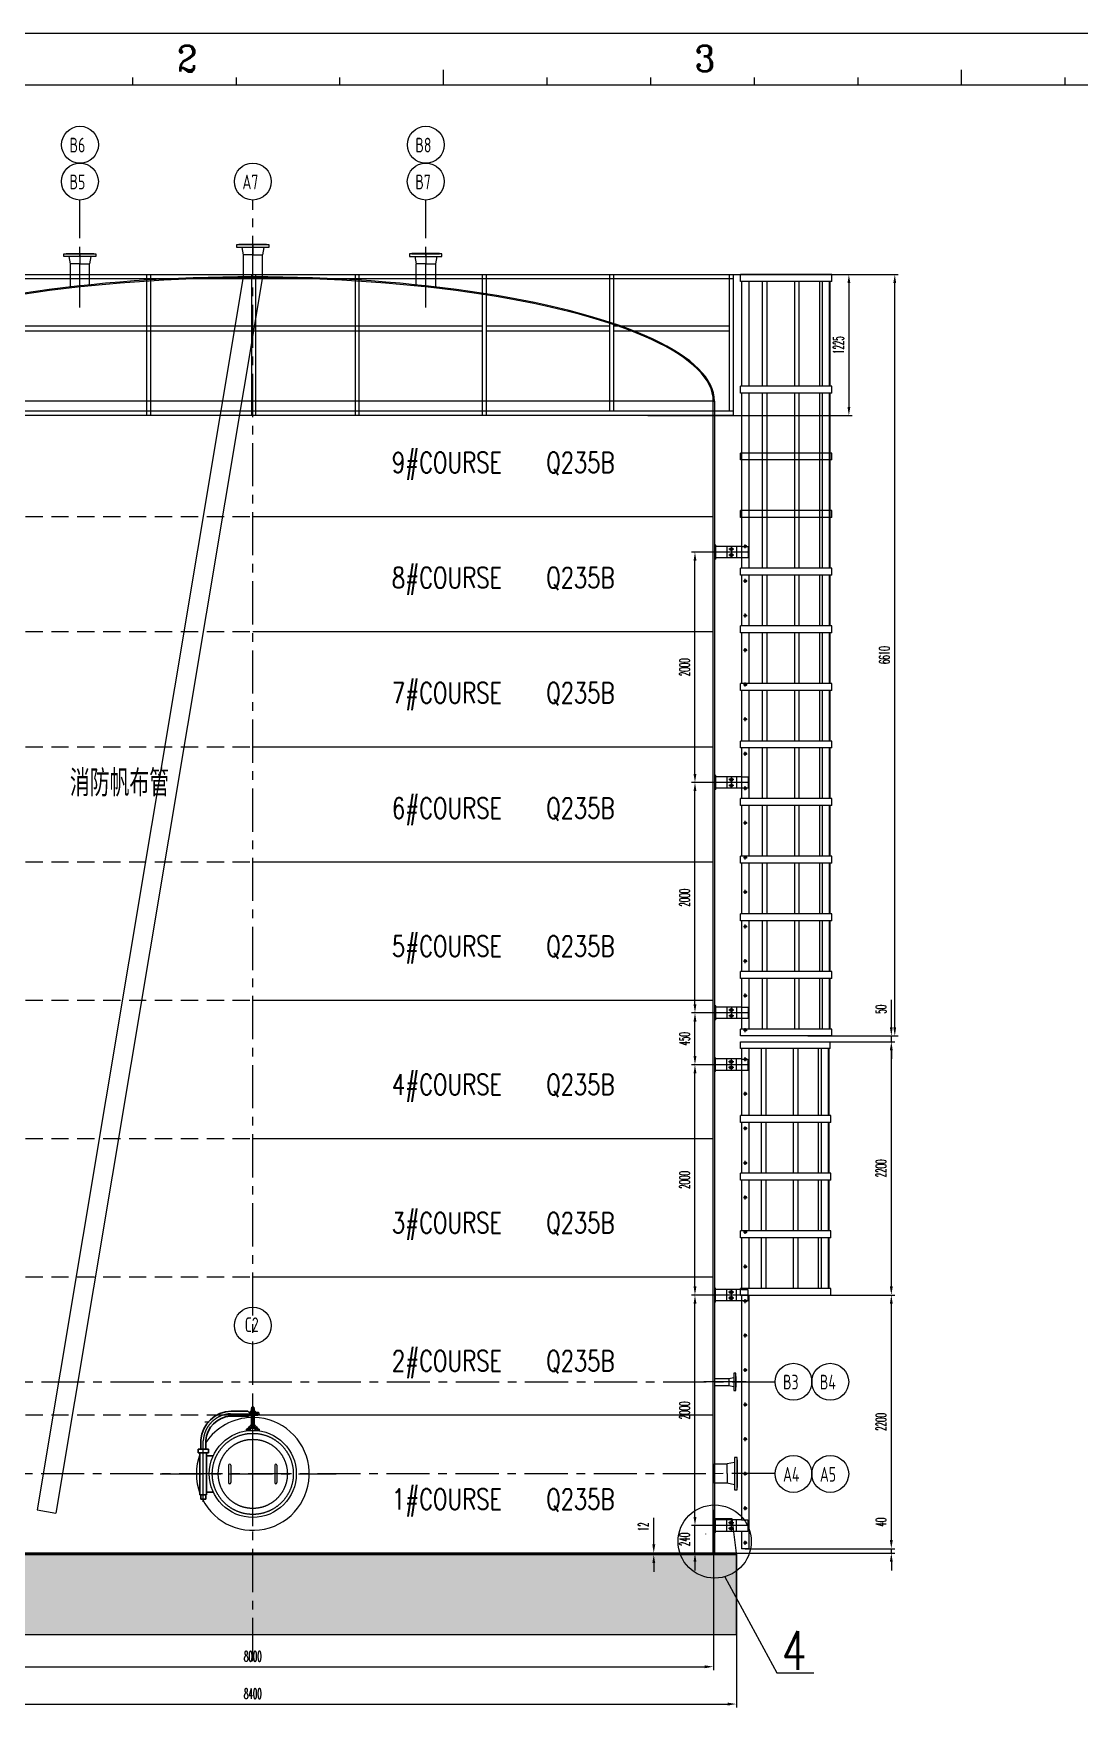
# Model space of a CAD drawing. Header units: inches. Extents: x 8294 to 169867, y -71555 to 12235.
# Drawn here: x 138584 to 147671, y -59357 to -44825 of the extents above; entities that cross this region are included whole.
import ezdxf
from ezdxf.enums import TextEntityAlignment as Align

# ---------------------------------------------------------------- set-up
doc = ezdxf.new("R2010")
doc.units = ezdxf.units.IN
doc.header["$LTSCALE"] = 300
for name, pattern in [('ACAD_ISO03W100', [30, 12, -18]), ('CENTER', [2, 1.25, -0.25, 0.25, -0.25]), ('CENTER2', [1.125, 0.75, -0.125, 0.125, -0.125]), ('DASHED', [0.75, 0.5, -0.25])]:
    doc.linetypes.add(name, pattern=pattern)
for name, color, linetype in [('2细线层', 4, 'Continuous'), ('3中心线层', 1, 'CENTER'), ('4虚线层', 6, 'DASHED'), ('6文字层', 3, 'Continuous'), ('7标注层', 4, 'Continuous'), ('CENTER', 1, 'CENTER'), ('图框层', 7, 'Continuous')]:
    doc.layers.add(name, color=color, linetype=linetype)
for name, color, linetype, lineweight in [('DRAWING', 7, 'Continuous', 30), ('ST_GL_CENTERLINE', 1, 'CENTER2', 0), ('ST_MA_EQUI', 7, 'Continuous', 15), ('ST_ST_BRACKET_VISIBLE', 4, 'Continuous', 20)]:
    doc.layers.add(name, color=color, linetype=linetype, lineweight=lineweight)
doc.styles.add('cooec', font='romans.shx', dxfattribs={"width": 0.5, "bigfont": 'hztxt.shx'})
doc.styles.add('PC_TEXTSTYLE', font='isocp.shx', dxfattribs={"width": 0.8, "bigfont": 'hzfs.shx'})
doc.styles.add('ROMANC', font='romanc.shx', dxfattribs={"width": 0.75})
doc.dimstyles.new('副本 JEREH-双', dxfattribs={"dimscale": 30, "dimtxt": 3, "dimasz": 2.5, "dimexe": 1, "dimexo": 0, "dimgap": 1.5, "dimtad": 1, "dimdec": 0, "dimzin": 0, "dimdsep": 46, "dimtxsty": 'cooec', "dimcen": 2.5, "dimclrd": 130, "dimclre": 130, "dimclrt": 3, "dimadec": 0, "dimazin": 0, "dimtfac": 0.714286, "dimtdec": 0, "dimtmove": 0, "dimatfit": 3, "dimfxl": 1, "dimtzin": 0, "dimlwd": -1, "dimlwe": -1, "dimarcsym": 0})

# ---------------------------------------------------------------- blocks, each defined once
blk = doc.blocks.new('PC_PAPER_BLOCK')
at = {"layer": '2细线层'}
for p, q in [((816, 584), (-25, 584)), ((140, 574), (140, 575.5)), ((160, 574), (160, 575.5)), ((180, 574), (180, 575.5)), ((200, 574), (200, 577)), ((220, 574), (220, 575.5)), ((240, 574), (240, 575.5)), ((260, 574), (260, 575.5)), ((280, 574), (280, 575.5)), ((300, 574), (300, 577)), ((320, 574), (320, 575.5))]:
    blk.add_line(p, q, dxfattribs=at)
at = {"layer": '图框层'}
blk.add_line((806, 574), (0, 574), dxfattribs=at)
at = {"layer": '2细线层', "style": 'ROMANC', "width": 0.9}
for s, p in [('2', (148.59, 576.67)), ('3', (248.5, 576.67))]:
    blk.add_text(s, height=5, dxfattribs=at).set_placement(p)
blk = doc.blocks.new('A$C30690ABC')
for p, q in [((65, 4452), (-10, 4452)), ((-10, 4402), (770, 4402)), ((-309, 128), (-309, 129)), ((65, 0), (0, 0))]:
    blk.add_line(p, q)
at = {"layer": 'ST_GL_CENTERLINE', "color": 1, "ltscale": 100}
for p, q in [((62, 8652), (-233, 8652)), ((62, 6652), (-233, 6652)), ((62, 4652), (-233, 4652)), ((60, 4202), (-235, 4202)), ((60, 2201), (-235, 2201)), ((60, 201), (-235, 201))]:
    blk.add_line(p, q, dxfattribs=at)
at = {"layer": 'ST_GL_CENTERLINE', "color": 1, "linetype": 'CENTER'}
for p, q in [((-66, 8677), (-110, 8677)), ((-66, 8627), (-110, 8627)), ((-88, 8702), (-88, 8602)), ((-88, 6702), (-88, 6602)), ((-66, 6677), (-110, 6677)), ((-66, 6627), (-110, 6627)), ((-66, 4677), (-110, 4677)), ((-88, 4702), (-88, 4602)), ((-66, 4627), (-110, 4627)), ((-68, 4227), (-112, 4227)), ((-90, 4252), (-90, 4152)), ((-68, 4177), (-112, 4177)), ((-68, 2227), (-112, 2227)), ((-90, 2252), (-90, 2152)), ((-68, 2177), (-112, 2177)), ((-68, 226), (-112, 226)), ((-68, 176), (-112, 176)), ((-90, 251), (-90, 151))]:
    blk.add_line(p, q, dxfattribs=at)
at = {"layer": 'ST_GL_CENTERLINE', "color": 1}
for p, q in [((33, 8685), (33, 8719)), ((17, 8402), (48, 8402)), ((33, 8385), (33, 8419)), ((17, 8102), (48, 8102)), ((33, 8085), (33, 8119)), ((17, 7802), (48, 7802)), ((33, 7784), (33, 7819)), ((17, 7502), (48, 7502)), ((33, 7485), (33, 7519)), ((17, 7202), (48, 7202)), ((33, 7185), (33, 7219)), ((17, 6902), (48, 6902)), ((33, 6885), (33, 6919)), ((33, 6585), (33, 6619)), ((17, 6302), (48, 6302)), ((33, 6285), (33, 6319)), ((17, 6002), (48, 6002)), ((33, 5985), (33, 6019)), ((17, 5702), (48, 5702)), ((33, 5685), (33, 5719)), ((17, 5402), (48, 5402)), ((33, 5385), (33, 5419)), ((17, 5102), (48, 5102)), ((33, 5085), (33, 5119)), ((17, 4802), (48, 4802)), ((33, 4785), (33, 4819)), ((33, 4485), (33, 4519)), ((17, 4502), (48, 4502)), ((17, 4250), (48, 4250)), ((33, 4233), (33, 4267)), ((17, 3950), (48, 3950)), ((33, 3933), (33, 3967)), ((17, 3650), (48, 3650)), ((33, 3633), (33, 3667)), ((17, 3350), (48, 3350)), ((33, 3332), (33, 3367)), ((33, 3033), (33, 3067)), ((17, 3050), (48, 3050)), ((33, 2733), (33, 2767)), ((17, 2750), (48, 2750)), ((17, 2450), (48, 2450)), ((33, 2433), (33, 2467)), ((17, 2150), (48, 2150)), ((33, 2133), (33, 2167)), ((17, 1852), (48, 1852)), ((33, 1835), (33, 1869)), ((17, 1552), (48, 1552)), ((33, 1535), (33, 1569)), ((17, 1252), (48, 1252)), ((33, 1235), (33, 1269)), ((17, 952), (48, 952)), ((33, 935), (33, 969)), ((17, 652), (48, 652)), ((33, 635), (33, 669)), ((17, 352), (48, 352)), ((33, 335), (33, 369)), ((17, 52), (48, 52)), ((33, 35), (33, 69))]:
    blk.add_line(p, q, dxfattribs=at)
at = {"layer": 'ST_MA_EQUI'}
for p, q in [((785, 11062), (-10, 11062)), ((785, 11062), (-10, 11062)), ((785, 11062), (-10, 11062)), ((-10, 11002), (-10, 11062)), ((785, 11002), (785, 11062)), ((785, 11002), (785, 11062)), ((785, 11002), (785, 11062)), ((785, 11002), (-10, 11002)), ((785, 11002), (-10, 11002)), ((785, 11002), (-10, 11002)), ((0, 11002), (0, 10092)), ((65, 11002), (65, 10092)), ((180, 11002), (180, 10092)), ((220, 11002), (220, 10092)), ((462, 10092), (462, 11002)), ((501, 10092), (501, 11002)), ((679, 10092), (679, 11002)), ((704, 10092), (704, 11002)), ((765, 10092), (765, 11002)), ((770, 10092), (770, 11002)), ((785, 10092), (-10, 10092)), ((785, 10092), (-10, 10092)), ((785, 10092), (-10, 10092)), ((-10, 10032), (-10, 10092)), ((785, 10032), (-10, 10032)), ((785, 10032), (-10, 10032)), ((785, 10032), (-10, 10032)), ((0, 10032), (0, 8512)), ((65, 10032), (65, 8512)), ((180, 10032), (180, 8512)), ((220, 10032), (220, 8512)), ((462, 8512), (462, 10032)), ((501, 8512), (501, 10032)), ((679, 8512), (679, 10032)), ((704, 8512), (704, 10032)), ((765, 8512), (765, 10032)), ((770, 8512), (770, 10032)), ((785, 10032), (785, 10092)), ((785, 10032), (785, 10092)), ((785, 10032), (785, 10092)), ((785, 9512), (-10, 9512)), ((785, 9512), (-10, 9512)), ((785, 9512), (-10, 9512)), ((-10, 9452), (-10, 9512)), ((785, 9452), (-10, 9452)), ((785, 9452), (-10, 9452)), ((785, 9452), (-10, 9452)), ((785, 9452), (785, 9512)), ((785, 9452), (785, 9512)), ((785, 9452), (785, 9512)), ((785, 9012), (-10, 9012)), ((785, 9012), (-10, 9012)), ((785, 9012), (-10, 9012)), ((-10, 8952), (-10, 9012)), ((785, 9012), (-10, 9012)), ((785, 9012), (-10, 9012)), ((785, 9012), (-10, 9012)), ((-10, 8952), (-10, 9012)), ((785, 8952), (785, 9012)), ((785, 8952), (785, 9012)), ((785, 8952), (785, 9012)), ((785, 8952), (785, 9012)), ((785, 8952), (785, 9012)), ((785, 8952), (785, 9012)), ((785, 8952), (-10, 8952)), ((785, 8952), (-10, 8952)), ((785, 8952), (-10, 8952)), ((785, 8952), (-10, 8952)), ((785, 8952), (-10, 8952)), ((785, 8952), (-10, 8952)), ((-223, 8712), (-235, 8712)), ((-223, 8712), (-235, 8712)), ((-235, 8712), (-235, 8592)), ((-223, 8592), (-235, 8592)), ((-223, 8592), (-235, 8592)), ((-223, 8592), (-223, 8712)), ((-128, 8702), (-223, 8702)), ((-128, 8602), (-223, 8602)), ((-128, 8702), (-128, 8602)), ((2, 8702), (-128, 8702)), ((57, 8602), (-128, 8602)), ((2, 8702), (57, 8702)), ((57, 8702), (57, 8602)), ((785, 8512), (-10, 8512)), ((785, 8512), (-10, 8512)), ((785, 8512), (-10, 8512)), ((-10, 8452), (-10, 8512)), ((785, 8512), (-10, 8512)), ((785, 8512), (-10, 8512)), ((785, 8512), (-10, 8512)), ((-10, 8452), (-10, 8512)), ((785, 8452), (-10, 8452)), ((785, 8452), (-10, 8452)), ((785, 8452), (-10, 8452)), ((785, 8452), (-10, 8452)), ((785, 8452), (-10, 8452)), ((785, 8452), (-10, 8452)), ((0, 8452), (0, 8012)), ((65, 8452), (65, 8012)), ((180, 8452), (180, 8012)), ((220, 8452), (220, 8012)), ((462, 8012), (462, 8452)), ((501, 8012), (501, 8452)), ((679, 8012), (679, 8452)), ((704, 8012), (704, 8452)), ((765, 8012), (765, 8452)), ((770, 8012), (770, 8452)), ((785, 8452), (785, 8512)), ((785, 8452), (785, 8512)), ((785, 8452), (785, 8512)), ((785, 8452), (785, 8512)), ((785, 8452), (785, 8512)), ((785, 8452), (785, 8512)), ((785, 8012), (-10, 8012)), ((785, 8012), (-10, 8012)), ((785, 8012), (-10, 8012)), ((-10, 7952), (-10, 8012)), ((785, 7952), (785, 8012)), ((785, 7952), (785, 8012)), ((785, 7952), (785, 8012)), ((785, 7952), (-10, 7952)), ((785, 7952), (-10, 7952)), ((785, 7952), (-10, 7952)), ((0, 7952), (0, 7512)), ((65, 7952), (65, 7512)), ((180, 7952), (180, 7512)), ((220, 7952), (220, 7512)), ((462, 7512), (462, 7952)), ((501, 7512), (501, 7952)), ((679, 7512), (679, 7952)), ((704, 7512), (704, 7952)), ((765, 7512), (765, 7952)), ((770, 7512), (770, 7952)), ((785, 7512), (-10, 7512)), ((785, 7512), (-10, 7512)), ((785, 7512), (-10, 7512)), ((-10, 7452), (-10, 7512)), ((785, 7452), (-10, 7452)), ((785, 7452), (-10, 7452)), ((785, 7452), (-10, 7452)), ((0, 7452), (0, 7012)), ((65, 7452), (65, 7012)), ((180, 7452), (180, 7012)), ((220, 7452), (220, 7012)), ((462, 7012), (462, 7452)), ((501, 7012), (501, 7452)), ((679, 7012), (679, 7452)), ((704, 7012), (704, 7452)), ((765, 7012), (765, 7452)), ((770, 7012), (770, 7452)), ((785, 7452), (785, 7512)), ((785, 7452), (785, 7512)), ((785, 7452), (785, 7512)), ((785, 7012), (-10, 7012)), ((785, 7012), (-10, 7012)), ((785, 7012), (-10, 7012)), ((-10, 6952), (-10, 7012)), ((785, 6952), (785, 7012)), ((785, 6952), (785, 7012)), ((785, 6952), (785, 7012)), ((785, 6952), (-10, 6952)), ((785, 6952), (-10, 6952)), ((785, 6952), (-10, 6952)), ((0, 6952), (0, 6512)), ((65, 6952), (65, 6512)), ((180, 6952), (180, 6512)), ((220, 6952), (220, 6512)), ((462, 6512), (462, 6952)), ((501, 6512), (501, 6952)), ((679, 6512), (679, 6952)), ((704, 6512), (704, 6952)), ((765, 6512), (765, 6952)), ((770, 6512), (770, 6952)), ((-223, 6712), (-235, 6712)), ((-223, 6712), (-235, 6712)), ((-235, 6712), (-235, 6592)), ((-223, 6592), (-223, 6712)), ((-128, 6702), (-223, 6702)), ((-128, 6702), (-128, 6602)), ((2, 6702), (-128, 6702)), ((2, 6702), (57, 6702)), ((57, 6702), (57, 6602)), ((-223, 6592), (-235, 6592)), ((-223, 6592), (-235, 6592)), ((-128, 6602), (-223, 6602)), ((57, 6602), (-128, 6602)), ((785, 6512), (-10, 6512)), ((785, 6512), (-10, 6512)), ((785, 6512), (-10, 6512)), ((-10, 6452), (-10, 6512)), ((785, 6452), (-10, 6452)), ((785, 6452), (-10, 6452)), ((785, 6452), (-10, 6452)), ((0, 6452), (0, 6012)), ((65, 6452), (65, 6012)), ((180, 6452), (180, 6012)), ((220, 6452), (220, 6012)), ((462, 6012), (462, 6452)), ((501, 6012), (501, 6452)), ((679, 6012), (679, 6452)), ((704, 6012), (704, 6452)), ((765, 6012), (765, 6452)), ((770, 6012), (770, 6452)), ((785, 6452), (785, 6512)), ((785, 6452), (785, 6512)), ((785, 6452), (785, 6512)), ((785, 6012), (-10, 6012)), ((785, 6012), (-10, 6012)), ((785, 6012), (-10, 6012)), ((-10, 5952), (-10, 6012)), ((785, 5952), (785, 6012)), ((785, 5952), (785, 6012)), ((785, 5952), (785, 6012)), ((785, 5952), (-10, 5952)), ((785, 5952), (-10, 5952)), ((785, 5952), (-10, 5952)), ((0, 5952), (0, 5512)), ((65, 5952), (65, 5512)), ((180, 5952), (180, 5512)), ((220, 5952), (220, 5512)), ((462, 5512), (462, 5952)), ((501, 5512), (501, 5952)), ((679, 5512), (679, 5952)), ((704, 5512), (704, 5952)), ((765, 5512), (765, 5952)), ((770, 5512), (770, 5952)), ((785, 5512), (-10, 5512)), ((785, 5512), (-10, 5512)), ((785, 5512), (-10, 5512)), ((-10, 5452), (-10, 5512)), ((785, 5452), (-10, 5452)), ((785, 5452), (-10, 5452)), ((785, 5452), (-10, 5452)), ((0, 5452), (0, 5012)), ((65, 5452), (65, 5012)), ((180, 5452), (180, 5012)), ((220, 5452), (220, 5012)), ((462, 5012), (462, 5452)), ((501, 5012), (501, 5452)), ((679, 5012), (679, 5452)), ((704, 5012), (704, 5452)), ((765, 5012), (765, 5452)), ((770, 5012), (770, 5452)), ((785, 5452), (785, 5512)), ((785, 5452), (785, 5512)), ((785, 5452), (785, 5512)), ((785, 5012), (-10, 5012)), ((785, 5012), (-10, 5012)), ((785, 5012), (-10, 5012)), ((-10, 4952), (-10, 5012)), ((785, 4952), (-10, 4952)), ((785, 4952), (-10, 4952)), ((785, 4952), (-10, 4952)), ((0, 4952), (0, 4512)), ((65, 4952), (65, 4512)), ((180, 4952), (180, 4512)), ((220, 4952), (220, 4512)), ((462, 4512), (462, 4952)), ((501, 4512), (501, 4952)), ((679, 4512), (679, 4952)), ((704, 4512), (704, 4952)), ((765, 4512), (765, 4952)), ((770, 4512), (770, 4952)), ((785, 4952), (785, 5012)), ((785, 4952), (785, 5012)), ((785, 4952), (785, 5012)), ((-223, 4712), (-235, 4712)), ((-223, 4712), (-235, 4712)), ((-235, 4712), (-235, 4592)), ((-223, 4592), (-223, 4712)), ((-128, 4702), (-223, 4702)), ((-128, 4702), (-128, 4602)), ((2, 4702), (-128, 4702)), ((2, 4702), (57, 4702)), ((57, 4702), (57, 4602)), ((-223, 4592), (-235, 4592)), ((-223, 4592), (-235, 4592)), ((-128, 4602), (-223, 4602)), ((57, 4602), (-128, 4602)), ((785, 4512), (-10, 4512)), ((-10, 4452), (-10, 4512)), ((785, 4452), (785, 4512)), ((785, 4452), (-10, 4452)), ((-10, 4342), (-10, 4402)), ((770, 4342), (770, 4402)), ((-225, 4262), (-235, 4262)), ((-235, 4262), (-235, 4142)), ((-225, 4262), (-235, 4262)), ((-225, 4142), (-225, 4262)), ((-130, 4252), (-225, 4252)), ((-130, 4252), (-130, 4152)), ((0, 4252), (-130, 4252)), ((770, 4342), (-10, 4342)), ((0, 4342), (0, 3760)), ((0, 4250), (55, 4250)), ((55, 4250), (55, 4150)), ((65, 4342), (65, 3760)), ((170, 4342), (170, 3760)), ((210, 4342), (210, 3760)), ((452, 3760), (452, 4342)), ((491, 3760), (491, 4342)), ((669, 3760), (669, 4342)), ((694, 3760), (694, 4342)), ((755, 3760), (755, 4342)), ((760, 3760), (760, 4342)), ((-225, 4142), (-235, 4142)), ((-225, 4142), (-235, 4142)), ((-130, 4152), (-225, 4152)), ((55, 4152), (-130, 4152)), ((775, 3760), (-10, 3760)), ((-10, 3700), (-10, 3760)), ((775, 3700), (-10, 3700)), ((0, 3700), (0, 3260)), ((65, 3700), (65, 3260)), ((170, 3700), (170, 3260)), ((210, 3700), (210, 3260)), ((452, 3260), (452, 3700)), ((491, 3260), (491, 3700)), ((669, 3260), (669, 3700)), ((694, 3260), (694, 3700)), ((755, 3260), (755, 3700)), ((760, 3260), (760, 3700)), ((775, 3700), (775, 3760)), ((-10, 3200), (-10, 3260)), ((775, 3260), (-10, 3260)), ((775, 3200), (-10, 3200)), ((0, 3200), (0, 2760)), ((65, 3200), (65, 2760)), ((170, 3200), (170, 2760)), ((210, 3200), (210, 2760)), ((452, 2760), (452, 3200)), ((491, 2760), (491, 3200)), ((669, 2760), (669, 3200)), ((694, 2760), (694, 3200)), ((755, 2760), (755, 3200)), ((760, 2760), (760, 3200)), ((775, 3200), (775, 3260)), ((775, 2760), (-10, 2760)), ((775, 2760), (-10, 2760)), ((-10, 2700), (-10, 2760)), ((775, 2700), (-10, 2700)), ((775, 2700), (-10, 2700)), ((0, 2700), (0, 2260)), ((0, 2700), (0, 2671)), ((65, 2700), (65, 2260)), ((65, 2700), (65, 2671)), ((170, 2700), (170, 2260)), ((170, 2700), (170, 2671)), ((210, 2700), (210, 2260)), ((210, 2700), (210, 2671)), ((452, 2671), (452, 2700)), ((452, 2260), (452, 2700)), ((491, 2671), (491, 2700)), ((491, 2260), (491, 2700)), ((669, 2671), (669, 2700)), ((669, 2260), (669, 2700)), ((694, 2671), (694, 2700)), ((694, 2260), (694, 2700)), ((755, 2671), (755, 2700)), ((755, 2260), (755, 2700)), ((760, 2671), (760, 2700)), ((760, 2260), (760, 2700)), ((775, 2700), (775, 2760)), ((775, 2700), (775, 2760)), ((-225, 2262), (-235, 2262)), ((-235, 2262), (-235, 2142)), ((-225, 2262), (-235, 2262)), ((-225, 2142), (-225, 2262)), ((-130, 2252), (-225, 2252)), ((-130, 2252), (-130, 2152)), ((0, 2252), (-130, 2252)), ((775, 2260), (-10, 2260)), ((-10, 2200), (-10, 2260)), ((775, 2200), (-10, 2200)), ((0, 2250), (55, 2250)), ((0, 2202), (0, 251)), ((55, 2250), (55, 2150)), ((65, 2202), (65, 0)), ((775, 2200), (775, 2260)), ((-225, 2142), (-235, 2142)), ((-225, 2142), (-235, 2142)), ((-130, 2152), (-225, 2152)), ((55, 2152), (-130, 2152)), ((-225, 261), (-235, 261)), ((-235, 261), (-235, 141)), ((-225, 261), (-235, 261)), ((-225, 141), (-225, 261)), ((-130, 251), (-225, 251)), ((-130, 151), (-225, 151)), ((-130, 251), (-130, 151)), ((0, 251), (-130, 251)), ((55, 151), (-130, 151)), ((0, 251), (55, 251)), ((0, 151), (0, 0)), ((55, 251), (55, 151)), ((-225, 141), (-235, 141)), ((-225, 141), (-235, 141))]:
    blk.add_line(p, q, dxfattribs=at)
for points in [[(-8418, 11062), (-72, 11062)], [(-8418, 11062), (-8418, 9837)], [(-8384, 11062), (-8384, 9875)], [(-7377, 11062), (-7377, 9875)], [(-7343, 11062), (-7343, 9875)], [(-6272, 11062), (-6272, 9837)], [(-6238, 11062), (-6238, 9837)], [(-5167, 11062), (-5167, 9837)], [(-5133, 11062), (-5133, 9837)], [(-4256, 11062), (-4256, 9837)], [(-4223, 11062), (-4223, 9837)], [(-3357, 11062), (-3357, 9837)], [(-3323, 11062), (-3323, 9837)], [(-2252, 11062), (-2252, 9837)], [(-2218, 11062), (-2218, 9837)], [(-1147, 11062), (-1147, 9875)], [(-1113, 11062), (-1113, 9875)], [(-106, 11062), (-106, 9875)], [(-72, 11062), (-72, 9837)], [(-8418, 11028), (-72, 11028)], [(-8418, 10616), (-2252, 10616)], [(-6272, 10616), (-7343, 10616)], [(-2218, 10616), (-1147, 10616)], [(-1113, 10616), (-106, 10616)], [(-8418, 10574), (-2252, 10574)], [(-6272, 10574), (-7343, 10574)], [(-2218, 10574), (-1147, 10574)], [(-1113, 10574), (-106, 10574)], [(-72, 9875), (-8418, 9875)], [(-72, 9837), (-8418, 9837)]]:
    blk.add_lwpolyline(points, dxfattribs=at)
for points in [[(-81, 8689), (-74, 8677), (-81, 8665), (-95, 8665), (-102, 8677), (-95, 8689)], [(-81, 8639), (-74, 8627), (-81, 8615), (-95, 8615), (-102, 8627), (-95, 8639)], [(-81, 6689), (-74, 6677), (-81, 6665), (-95, 6665), (-102, 6677), (-95, 6689)], [(-81, 6639), (-74, 6627), (-81, 6615), (-95, 6615), (-102, 6627), (-95, 6639)], [(-81, 4689), (-74, 4677), (-81, 4665), (-95, 4665), (-102, 4677), (-95, 4689)], [(-81, 4639), (-74, 4627), (-81, 4615), (-95, 4615), (-102, 4627), (-95, 4639)], [(-83, 4239), (-76, 4227), (-83, 4215), (-97, 4215), (-104, 4227), (-97, 4239)], [(-83, 4189), (-76, 4177), (-83, 4165), (-97, 4165), (-104, 4177), (-97, 4189)], [(-83, 2239), (-76, 2227), (-83, 2215), (-97, 2215), (-104, 2227), (-97, 2239)], [(-83, 2189), (-76, 2177), (-83, 2165), (-97, 2165), (-104, 2177), (-97, 2189)], [(-83, 238), (-76, 226), (-83, 214), (-97, 214), (-104, 226), (-97, 238)], [(-83, 188), (-76, 176), (-83, 164), (-97, 164), (-104, 176), (-97, 188)]]:
    blk.add_lwpolyline(points, close=True, dxfattribs=at)
for centre, radius in [((-88, 8677), 9), ((-88, 8627), 9), ((33, 8702), 10), ((33, 8402), 10), ((33, 8102), 10), ((33, 7802), 10), ((33, 7502), 10), ((33, 7202), 10), ((33, 6902), 10), ((-88, 6677), 9), ((-88, 6627), 9), ((33, 6602), 10), ((33, 6302), 10), ((33, 6002), 10), ((33, 5702), 10), ((33, 5402), 10), ((33, 5102), 10), ((33, 4802), 10), ((-88, 4677), 9), ((-88, 4627), 9), ((33, 4502), 10), ((-90, 4227), 9), ((33, 4250), 10), ((-90, 4177), 9), ((33, 3950), 10), ((33, 3650), 10), ((33, 3350), 10), ((33, 3050), 10), ((33, 2750), 10), ((33, 2450), 10), ((-90, 2227), 9), ((-90, 2177), 9), ((33, 2150), 10), ((33, 1852), 10), ((33, 1552), 10), ((33, 1252), 10), ((33, 952), 10), ((33, 652), 10), ((33, 352), 10), ((-90, 226), 9), ((-90, 176), 9), ((33, 52), 10)]:
    blk.add_circle(centre, radius, dxfattribs=at)
for centre in [(-88, 8677), (-88, 8627), (-88, 6677), (-88, 6627), (-88, 4677), (-88, 4627), (-90, 4227), (-90, 4177), (-90, 2227), (-90, 2177), (-90, 226), (-90, 176)]:
    blk.add_arc(centre, 6.86, 180, 90, dxfattribs=at)
at = {"layer": 'ST_ST_BRACKET_VISIBLE', "linetype": 'DASHED', "ltscale": 3}
for p, q in [((-43, 8702), (-43, 8602)), ((-43, 6702), (-43, 6602)), ((-43, 4702), (-43, 4602)), ((-45, 4250), (-45, 4150)), ((-45, 2250), (-45, 2150)), ((-45, 251), (-45, 151))]:
    blk.add_line(p, q, dxfattribs=at)
blk = doc.blocks.new('A$C123205B7')
for p, q in [((-210, 75), (-210, -75)), ((-190, 75), (-190, -75)), ((190, 75), (190, -75)), ((210, 75), (210, -75))]:
    blk.add_line(p, q)
blk.add_circle((0, 0), 378)
for centre, radius, start, end in [((0, 0), 490, 206.546, 88.6991), ((0, 0), 490, 91.3009, 146.3614), ((46, 522), 11, 264.5707, 95.4293), ((0, 0), 490, 159.4304, 200.5696), ((-200, 75), 10, 0, 180), ((200, 75), 10, 0, 180), ((-200, -75), 10, 180, 0), ((200, -75), 10, 180, 0), ((0, 0), 490, 201.9297, 202.753)]:
    blk.add_arc(centre, radius, start, end)
at = {"layer": '3中心线层'}
blk.add_line((-804, 0), (725, 0), dxfattribs=at)
at = {"layer": '4虚线层', "ltscale": 300}
blk.add_circle((0, 0), 300, dxfattribs=at)
at = {"layer": '7标注层', "linetype": 'ACAD_ISO03W100', "ltscale": 0.01}
blk.add_line((-416, 451), (-354, 451), dxfattribs=at)
at = {"layer": 'CENTER', "linetype": 'CENTER2', "ltscale": 100}
for p, q in [((0, -455), (0, 635)), ((-195, 521), (55, 521)), ((-430, -242), (-430, 288))]:
    blk.add_line(p, q, dxfattribs=at)
blk.add_circle((0, 0), 352, dxfattribs=at)
blk.add_arc((-182, 273), 249, 92.9847, 176.6126, dxfattribs=at)
at = {"layer": 'DRAWING', "lineweight": 30, "ltscale": 10}
for p, q in [((-44, 500), (-195, 500)), ((-44, 544), (-187, 544)), ((-44, 544), (-31, 533)), ((45, 533), (-31, 533)), ((45, 511), (-31, 511)), ((-11, 511), (-11, 404)), ((11, 482), (-11, 482)), ((11, 511), (11, 404)), ((-452, 215), (-452, 296)), ((-54, 387), (-54, 374)), ((54, 387), (54, 374)), ((-475, 215), (-385, 215)), ((-475, 183), (-475, 215)), ((-385, 183), (-475, 183)), ((-459, 183), (-459, -183)), ((-408, 215), (-408, 289)), ((-401, 183), (-401, -183)), ((-401, 158), (-343, 158)), ((-385, 215), (-385, 183)), ((-401, -183), (-459, -183)), ((-452, -219), (-452, -183)), ((-452, -219), (-408, -219)), ((-408, -219), (-408, -183)), ((-401, -158), (-343, -158))]:
    blk.add_line(p, q, dxfattribs=at)
at = {"layer": 'DRAWING', "lineweight": 30}
blk.add_line((-44, 500), (-31, 511), dxfattribs=at)
at = {"layer": 'DRAWING', "lineweight": 30, "ltscale": 5}
for p, q in [((-19, 533), (-19, 543)), ((-19, 543), (0, 543)), ((-12, 569), (0, 569)), ((-12, 543), (-12, 569)), ((12, 556), (-12, 556)), ((-8, 543), (-8, 580)), ((12, 569), (0, 569)), ((20, 543), (0, 543)), ((8, 543), (8, 580)), ((12, 543), (12, 569))]:
    blk.add_line(p, q, dxfattribs=at)
at = {"layer": 'DRAWING', "ltscale": 5}
for p, q in [((8, 580), (-8, 580)), ((20, 543), (20, 533))]:
    blk.add_line(p, q, dxfattribs=at)
at = {"layer": 'DRAWING', "lineweight": 30, "ltscale": 10}
for centre, radius, start, end in [((-181, 272), 272, 91.3684, 175.0155), ((-182, 274), 227, 93.2696, 176.2862), ((0, 404), 11.1, 180, 0)]:
    blk.add_arc(centre, radius, start, end, dxfattribs=at)
for points, knots in [([(-54, 387), (-47, 388), (-38, 400), (-27, 415), (-17, 421), (-11, 422)], [0, 0, 0, 0, 21.299691, 38.563944, 55.648982, 55.648982, 55.648982, 55.648982]), ([(-54, 377), (-45, 378), (-33, 387), (-23, 403), (-15, 408), (-11, 409)], [0, 0, 0, 0, 25.417407, 42.68166, 54.290812, 54.290812, 54.290812, 54.290812]), ([(-33, 376), (-31, 377), (-24, 381), (-19, 391), (-12, 397), (-9, 398)], [5.993798, 5.993798, 5.993798, 5.993798, 12.395667, 29.65992, 38.424767, 38.424767, 38.424767, 38.424767]), ([(33, 376), (31, 377), (24, 381), (19, 391), (12, 397), (9, 398)], [5.925966, 5.925966, 5.925966, 5.925966, 12.425043, 29.689297, 38.454144, 38.454144, 38.454144, 38.454144]), ([(54, 387), (47, 388), (38, 400), (27, 415), (17, 421), (11, 422)], [0, 0, 0, 0, 21.299691, 38.563944, 55.648982, 55.648982, 55.648982, 55.648982]), ([(54, 377), (45, 378), (33, 387), (23, 403), (15, 408), (11, 409)], [0, 0, 0, 0, 25.417407, 42.68166, 54.290812, 54.290812, 54.290812, 54.290812])]:
    blk.add_open_spline(points, degree=3, knots=knots, dxfattribs=at)
blk = doc.blocks.new('A$C1A8604A0')
for p, q in [((-174, 96), (-111, 84)), ((-111, 0), (-111, 84)), ((0, 84), (-111, 84)), ((-111, 0), (-111, -84)), ((0, -84), (0, 84)), ((-174, -96), (-111, -84)), ((-111, -84), (0, -84))]:
    blk.add_line(p, q)
for points in [[(-200, -120), (-200, 121), (-198, 121), (-198, -120)], [(-198, -140), (-198, 140), (-174, 140), (-174, -140)]]:
    blk.add_lwpolyline(points, close=True)
blk = doc.blocks.new('A$C32891C44')
for p, q in [((-96, 255), (-84, 192)), ((0, 192), (-84, 192)), ((-84, 192), (-84, 0)), ((0, 281), (0, 192)), ((0, 192), (84, 192)), ((96, 255), (84, 192)), ((84, 0), (84, 192)), ((-84, 0), (84, 0))]:
    blk.add_line(p, q)
for points in [[(-140, 279), (140, 279), (140, 255), (-140, 255)], [(-120, 281), (120, 281), (120, 279), (-120, 279)]]:
    blk.add_lwpolyline(points, close=True)
blk = doc.blocks.new('A$C13652170')
for p, q in [((-96, 63), (-84, 0)), ((0, 0), (-84, 0)), ((-84, 0), (-84, -211)), ((0, 89), (0, 0)), ((0, 0), (84, 0)), ((96, 63), (84, 0)), ((84, -193), (84, 0))]:
    blk.add_line(p, q)
for points in [[(-140, 87), (140, 87), (140, 63), (-140, 63)], [(-120, 89), (120, 89), (120, 87), (-120, 87)]]:
    blk.add_lwpolyline(points, close=True)
blk = doc.blocks.new('A$C6A9E029B')
for p, q in [((-555, -670), (-543, -733)), ((-459, -644), (-459, -733)), ((-363, -670), (-375, -733)), ((-459, -733), (-543, -733)), ((-543, -733), (-543, -944)), ((-459, -733), (-375, -733)), ((-375, -926), (-375, -733))]:
    blk.add_line(p, q)
for points in [[(-599, -646), (-319, -646), (-319, -670), (-599, -670)], [(-579, -644), (-338, -644), (-338, -646), (-579, -646)]]:
    blk.add_lwpolyline(points, close=True)
blk = doc.blocks.new('A$C4E844A2D')
for p, q in [((-124, 30), (-168, 39)), ((-124, 30), (-124, -30)), ((0, 30), (-124, 30)), ((-124, -30), (-168, -39)), ((0, -30), (-124, -30))]:
    blk.add_line(p, q)
for points in [[(-188, 46), (-186, 46), (-186, -46), (-188, -46)], [(-186, -75), (-186, 75), (-168, 75), (-168, -75)]]:
    blk.add_lwpolyline(points, close=True)
at = {"layer": '3中心线层'}
blk.add_line((-274, 0), (92, 0), dxfattribs=at)
at = {"layer": '7标注层'}
blk.add_line((0, 30), (0, -30), dxfattribs=at)
blk = doc.blocks.new('*D29')
at = {"layer": '7标注层', "color": 130, "transparency": 16777216}
for p, q in [((144490, -57641), (144490, -59033)), ((136490, -57801), (136490, -59033)), ((136565, -59003), (144415, -59003))]:
    blk.add_line(p, q, dxfattribs=at)
for points in [[(136565, -58991), (136565, -59016), (136490, -59003)], [(144415, -58991), (144415, -59016), (144490, -59003)]]:
    blk.add_solid(points, dxfattribs=at)
at = {"layer": 'Defpoints', "color": 0, "transparency": 16777216}
for p in [(144490, -57641), (136490, -57801), (144490, -59003)]:
    blk.add_point(p, dxfattribs=at)
at = {"layer": '7标注层', "color": 3, "transparency": 16777216, "insert": (140490, -58913), "char_height": 90, "attachment_point": 5, "style": 'cooec'}
blk.add_mtext('8000', dxfattribs=at)
blk = doc.blocks.new('*D34')
at = {"layer": '7标注层', "color": 130, "transparency": 16777216}
for p, q in [((136290, -58023), (136290, -59357)), ((144690, -58023), (144690, -59357)), ((136365, -59327), (144615, -59327))]:
    blk.add_line(p, q, dxfattribs=at)
for points in [[(136365, -59315), (136365, -59340), (136290, -59327)], [(144615, -59315), (144615, -59340), (144690, -59327)]]:
    blk.add_solid(points, dxfattribs=at)
at = {"layer": 'Defpoints', "color": 0, "transparency": 16777216}
for p in [(136290, -58023), (144690, -58023), (144690, -59327)]:
    blk.add_point(p, dxfattribs=at)
at = {"layer": '7标注层', "color": 3, "transparency": 16777216, "insert": (140490, -59237), "char_height": 90, "attachment_point": 5, "style": 'cooec'}
blk.add_mtext('8400', dxfattribs=at)
blk = doc.blocks.new('*D35')
at = {"layer": '7标注层', "color": 130, "transparency": 16777216}
for p, q in [((144330, -57703), (144330, -57628)), ((144533, -57778), (144300, -57778)), ((144330, -58017), (144330, -57778)), ((144385, -58017), (144300, -58017)), ((144330, -58092), (144330, -58167))]:
    blk.add_line(p, q, dxfattribs=at)
for points in [[(144318, -57703), (144343, -57703), (144330, -57778)], [(144318, -58092), (144343, -58092), (144330, -58017)]]:
    blk.add_solid(points, dxfattribs=at)
at = {"layer": 'Defpoints', "color": 0, "transparency": 16777216}
for p in [(144330, -57778), (144533, -57778), (144385, -58017)]:
    blk.add_point(p, dxfattribs=at)
at = {"layer": '7标注层', "color": 3, "transparency": 16777216, "insert": (144240, -57898), "char_height": 90, "attachment_point": 5, "rotation": 90, "style": 'cooec'}
blk.add_mtext('240', dxfattribs=at)
blk = doc.blocks.new('*D36')
at = {"layer": '7标注层', "color": 130, "transparency": 16777216}
for p, q in [((144555, -55777), (144300, -55777)), ((144330, -57703), (144330, -55852)), ((144416, -57778), (144300, -57778))]:
    blk.add_line(p, q, dxfattribs=at)
for points in [[(144318, -55852), (144343, -55852), (144330, -55777)], [(144318, -57703), (144343, -57703), (144330, -57778)]]:
    blk.add_solid(points, dxfattribs=at)
at = {"layer": 'Defpoints', "color": 0, "transparency": 16777216}
for p in [(144330, -55777), (144555, -55777), (144416, -57778)]:
    blk.add_point(p, dxfattribs=at)
at = {"layer": '7标注层', "color": 3, "transparency": 16777216, "insert": (144240, -56778), "char_height": 90, "width": 207.48, "attachment_point": 5, "rotation": 90, "style": 'cooec'}
blk.add_mtext('2000', dxfattribs=at)
blk = doc.blocks.new('*D37')
at = {"layer": '7标注层', "color": 130, "transparency": 16777216}
for p, q in [((144532, -53777), (144300, -53777)), ((144330, -55702), (144330, -53852)), ((144532, -55777), (144300, -55777))]:
    blk.add_line(p, q, dxfattribs=at)
for points in [[(144318, -53852), (144343, -53852), (144330, -53777)], [(144318, -55702), (144343, -55702), (144330, -55777)]]:
    blk.add_solid(points, dxfattribs=at)
at = {"layer": 'Defpoints', "color": 0, "transparency": 16777216}
for p in [(144330, -53777), (144532, -53777), (144532, -55777)]:
    blk.add_point(p, dxfattribs=at)
at = {"layer": '7标注层', "color": 3, "transparency": 16777216, "insert": (144240, -54777), "char_height": 90, "attachment_point": 5, "rotation": 90, "style": 'cooec'}
blk.add_mtext('2000', dxfattribs=at)
blk = doc.blocks.new('*D38')
at = {"layer": '7标注层', "color": 130, "transparency": 16777216}
for p, q in [((144527, -53327), (144300, -53327)), ((144330, -53702), (144330, -53402)), ((144527, -53777), (144300, -53777))]:
    blk.add_line(p, q, dxfattribs=at)
for points in [[(144318, -53402), (144343, -53402), (144330, -53327)], [(144318, -53702), (144343, -53702), (144330, -53777)]]:
    blk.add_solid(points, dxfattribs=at)
at = {"layer": 'Defpoints', "color": 0, "transparency": 16777216}
for p in [(144330, -53327), (144527, -53327), (144527, -53777)]:
    blk.add_point(p, dxfattribs=at)
at = {"layer": '7标注层', "color": 3, "transparency": 16777216, "insert": (144240, -53552), "char_height": 90, "attachment_point": 5, "rotation": 90, "style": 'cooec'}
blk.add_mtext('450', dxfattribs=at)
blk = doc.blocks.new('*D39')
at = {"layer": '7标注层', "color": 130, "transparency": 16777216}
for p, q in [((144527, -51327), (144300, -51327)), ((144330, -53252), (144330, -51402)), ((144527, -53327), (144300, -53327))]:
    blk.add_line(p, q, dxfattribs=at)
for points in [[(144318, -51402), (144343, -51402), (144330, -51327)], [(144318, -53252), (144343, -53252), (144330, -53327)]]:
    blk.add_solid(points, dxfattribs=at)
at = {"layer": 'Defpoints', "color": 0, "transparency": 16777216}
for p in [(144330, -51327), (144527, -51327), (144527, -53327)]:
    blk.add_point(p, dxfattribs=at)
at = {"layer": '7标注层', "color": 3, "transparency": 16777216, "insert": (144240, -52327), "char_height": 90, "attachment_point": 5, "rotation": 90, "style": 'cooec'}
blk.add_mtext('2000', dxfattribs=at)
blk = doc.blocks.new('*D40')
at = {"layer": '7标注层', "color": 130, "transparency": 16777216}
for p, q in [((144527, -49327), (144300, -49327)), ((144330, -51252), (144330, -49402)), ((144527, -51327), (144300, -51327))]:
    blk.add_line(p, q, dxfattribs=at)
for points in [[(144318, -49402), (144343, -49402), (144330, -49327)], [(144318, -51252), (144343, -51252), (144330, -51327)]]:
    blk.add_solid(points, dxfattribs=at)
at = {"layer": 'Defpoints', "color": 0, "transparency": 16777216}
for p in [(144330, -49327), (144527, -49327), (144527, -51327)]:
    blk.add_point(p, dxfattribs=at)
at = {"layer": '7标注层', "color": 3, "transparency": 16777216, "insert": (144240, -50327), "char_height": 90, "attachment_point": 5, "rotation": 90, "style": 'cooec'}
blk.add_mtext('2000', dxfattribs=at)
blk = doc.blocks.new('*D41')
at = {"layer": '7标注层', "color": 130, "transparency": 16777216}
for p, q in [((143921, -46917), (145697, -46917)), ((145667, -46992), (145667, -48067)), ((143921, -48142), (145697, -48142))]:
    blk.add_line(p, q, dxfattribs=at)
for points in [[(145655, -46992), (145680, -46992), (145667, -46917)], [(145655, -48067), (145680, -48067), (145667, -48142)]]:
    blk.add_solid(points, dxfattribs=at)
at = {"layer": 'Defpoints', "color": 0, "transparency": 16777216}
for p in [(143921, -46917), (143921, -48142), (145667, -48142)]:
    blk.add_point(p, dxfattribs=at)
at = {"layer": '7标注层', "color": 3, "transparency": 16777216, "insert": (145577, -47530), "char_height": 90, "attachment_point": 5, "rotation": 90, "style": 'cooec'}
blk.add_mtext('1225', dxfattribs=at)
blk = doc.blocks.new('*D42')
at = {"layer": '7标注层', "color": 130, "transparency": 16777216}
for p, q in [((146036, -57904), (146036, -57666)), ((144767, -57979), (146066, -57979)), ((146036, -58017), (146036, -57979)), ((144665, -58017), (146066, -58017)), ((146036, -58092), (146036, -58167))]:
    blk.add_line(p, q, dxfattribs=at)
for points in [[(146023, -57904), (146048, -57904), (146036, -57979)], [(146023, -58092), (146048, -58092), (146036, -58017)]]:
    blk.add_solid(points, dxfattribs=at)
at = {"layer": 'Defpoints', "color": 0, "transparency": 16777216}
for p in [(144767, -57979), (146036, -57979), (144665, -58017)]:
    blk.add_point(p, dxfattribs=at)
at = {"layer": '7标注层', "color": 3, "transparency": 16777216, "insert": (145946, -57748), "char_height": 90, "attachment_point": 5, "rotation": 90, "style": 'cooec'}
blk.add_mtext('40', dxfattribs=at)
blk = doc.blocks.new('*D43')
at = {"layer": '7标注层', "color": 130, "transparency": 16777216}
for p, q in [((144988, -55777), (146066, -55777)), ((146036, -57904), (146036, -55852)), ((144767, -57979), (146066, -57979))]:
    blk.add_line(p, q, dxfattribs=at)
for points in [[(146023, -55852), (146048, -55852), (146036, -55777)], [(146023, -57904), (146048, -57904), (146036, -57979)]]:
    blk.add_solid(points, dxfattribs=at)
at = {"layer": 'Defpoints', "color": 0, "transparency": 16777216}
for p in [(144988, -55777), (146036, -55777), (144767, -57979)]:
    blk.add_point(p, dxfattribs=at)
at = {"layer": '7标注层', "color": 3, "transparency": 16777216, "insert": (145946, -56878), "char_height": 90, "attachment_point": 5, "rotation": 90, "style": 'cooec'}
blk.add_mtext('2200', dxfattribs=at)
blk = doc.blocks.new('*D44')
at = {"layer": '7标注层', "color": 130, "transparency": 16777216}
for p, q in [((145275, -53577), (146066, -53577)), ((146036, -55702), (146036, -53652)), ((145275, -55777), (146066, -55777))]:
    blk.add_line(p, q, dxfattribs=at)
for points in [[(146023, -53652), (146048, -53652), (146036, -53577)], [(146023, -55702), (146048, -55702), (146036, -55777)]]:
    blk.add_solid(points, dxfattribs=at)
at = {"layer": 'Defpoints', "color": 0, "transparency": 16777216}
for p in [(145275, -53577), (146036, -53577), (145275, -55777)]:
    blk.add_point(p, dxfattribs=at)
at = {"layer": '7标注层', "color": 3, "transparency": 16777216, "insert": (145946, -54677), "char_height": 90, "attachment_point": 5, "rotation": 90, "style": 'cooec'}
blk.add_mtext('2200', dxfattribs=at)
blk = doc.blocks.new('*D45')
at = {"layer": '7标注层', "color": 130, "transparency": 16777216}
for p, q in [((146036, -53452), (146036, -53214)), ((145312, -53527), (146066, -53527)), ((145312, -53577), (146066, -53577)), ((146036, -53577), (146036, -53527)), ((146036, -53652), (146036, -53727))]:
    blk.add_line(p, q, dxfattribs=at)
for points in [[(146023, -53452), (146048, -53452), (146036, -53527)], [(146023, -53652), (146048, -53652), (146036, -53577)]]:
    blk.add_solid(points, dxfattribs=at)
at = {"layer": 'Defpoints', "color": 0, "transparency": 16777216}
for p in [(145312, -53527), (145312, -53577), (146036, -53527)]:
    blk.add_point(p, dxfattribs=at)
at = {"layer": '7标注层', "color": 3, "transparency": 16777216, "insert": (145946, -53296), "char_height": 90, "attachment_point": 5, "rotation": 90, "style": 'cooec'}
blk.add_mtext('50', dxfattribs=at)
blk = doc.blocks.new('*D46')
at = {"layer": '7标注层', "color": 130, "transparency": 16777216}
for p, q in [((145312, -46917), (146096, -46917)), ((146066, -53452), (146066, -46992)), ((145312, -53527), (146096, -53527))]:
    blk.add_line(p, q, dxfattribs=at)
for points in [[(146053, -46992), (146078, -46992), (146066, -46917)], [(146053, -53452), (146078, -53452), (146066, -53527)]]:
    blk.add_solid(points, dxfattribs=at)
at = {"layer": 'Defpoints', "color": 0, "transparency": 16777216}
for p in [(145312, -46917), (146066, -46917), (145312, -53527)]:
    blk.add_point(p, dxfattribs=at)
at = {"layer": '7标注层', "color": 3, "transparency": 16777216, "insert": (145976, -50222), "char_height": 90, "attachment_point": 5, "rotation": 90, "style": 'cooec'}
blk.add_mtext('6610', dxfattribs=at)
blk = doc.blocks.new('*D109')
at = {"color": 130, "transparency": 16777216}
for p, q in [((143972, -57942), (143972, -57711)), ((144407, -58017), (143942, -58017)), ((144407, -58029), (143942, -58029)), ((143972, -58029), (143972, -58017)), ((143972, -58104), (143972, -58179))]:
    blk.add_line(p, q, dxfattribs=at)
for points in [[(143960, -57942), (143985, -57942), (143972, -58017)], [(143960, -58104), (143985, -58104), (143972, -58029)]]:
    blk.add_solid(points, dxfattribs=at)
at = {"layer": 'Defpoints', "color": 0, "transparency": 16777216}
for p in [(143972, -58017), (144407, -58017), (144407, -58029)]:
    blk.add_point(p, dxfattribs=at)
at = {"color": 3, "transparency": 16777216, "insert": (143882, -57789), "char_height": 90, "attachment_point": 5, "rotation": 90, "style": 'cooec'}
blk.add_mtext('12', dxfattribs=at)

msp = doc.modelspace()

# ---------------------------------------------------------------- hatches: boundary and pattern name
at = {"layer": '7标注层'}
h = msp.add_hatch(dxfattribs=at)
h.set_pattern_fill('AR-CONC', color=256)
h.paths.add_polyline_path([(140489.5, -58029), (137099.5, -58029), (137099.5, -58237), (136783.5, -58237), (136783.5, -58229), (136289.5, -58229), (136289.5, -58724.9), (140489.5, -58724.9)])
h.paths.add_polyline_path([(144689.5, -58029), (140489.5, -58029), (140489.5, -58724.9), (144689.5, -58724.9)])

# ---------------------------------------------------------------- linework, layer by layer
for p, q in [((144499.5, -58017), (144499.5, -57717)), ((144499.5, -57717), (144649.5, -57717)), ((144649.5, -57717), (144689.5, -58017)), ((144499.5, -58017), (144689.5, -58017)), ((144590, -58221.5), (145040.9, -59055.4)), ((145040.9, -59055.4), (145361.3, -59055.4))]:
    msp.add_line(p, q)
msp.add_circle((144501.3, -57916.4), 317.8)
at = {"layer": '3中心线层'}
for p, q in [((138987.5, -47202.7), (138987.5, -46270.5)), ((140489.5, -58955), (140489.5, -46270.5)), ((141991.6, -47202.7), (141991.6, -46270.5)), ((135653.6, -56529), (145025.4, -56529)), ((145025.4, -57327), (135653.6, -57329.6))]:
    msp.add_line(p, q, dxfattribs=at)
at = {"layer": '4虚线层'}
for p, q in [((136489.5, -49017), (140489.5, -49017)), ((136489.5, -50017), (140489.5, -50017)), ((136489.5, -51017), (140489.5, -51017)), ((136489.5, -52017), (140489.5, -52017)), ((136489.5, -53217), (140489.5, -53217)), ((136489.5, -54417), (140489.5, -54417)), ((136489.5, -55617), (140489.5, -55617)), ((136489.5, -56817), (140489.5, -56817))]:
    msp.add_line(p, q, dxfattribs=at)
at = {"layer": '7标注层'}
for p, q in [((140405.5, -46937), (138615.9, -57642.5)), ((140573.5, -46937.3), (138779.4, -57669.8)), ((140489.5, -49017), (144489.5, -49017)), ((140489.5, -50017), (144489.5, -50017)), ((140489.5, -51017), (144489.5, -51017)), ((140489.5, -52017), (144489.5, -52017)), ((140489.5, -53217), (144489.5, -53217)), ((140489.5, -54417), (144489.5, -54417)), ((140489.5, -55617), (144489.5, -55617)), ((140179.7, -56817), (144489.5, -56817)), ((138615.9, -57642.5), (138779.4, -57669.8)), ((138721.3, -58017), (138721.3, -58017.3))]:
    msp.add_line(p, q, dxfattribs=at)
for points in [[(136489.5, -58017), (144489.5, -58017), (144489.5, -48017), (136489.5, -48017)], [(144499.5, -58017), (144489.5, -58017), (144489.5, -48017), (144499.5, -48017)], [(136289.5, -58029), (144689.5, -58029), (144689.5, -58017), (136289.5, -58017)], [(136289.5, -58029), (144689.5, -58029), (144689.5, -58724.9), (136289.5, -58724.9)]]:
    msp.add_lwpolyline(points, close=True, dxfattribs=at)
for centre in [(138988.4, -45790.5), (141992, -45790.5), (138988, -46110.5), (140489.5, -46110.5), (141991.6, -46110.5), (140489.5, -56041.7), (145185.4, -56529), (145505.4, -56529), (145185.4, -57329.6), (145505.4, -57329.6)]:
    msp.add_circle(centre, 160, dxfattribs=at)
for major_axis, ratio, start_param, end_param in [((4010, 0), 0.2693267, 6.2831853, 9.424778), ((4000, 0), 0.2675, 0, 3.1415927)]:
    msp.add_ellipse((140489.5, -48017), major_axis=major_axis, ratio=ratio, start_param=start_param, end_param=end_param, dxfattribs=at)

# ---------------------------------------------------------------- block references
at = {"layer": '7标注层', "xscale": 45, "yscale": 45, "zscale": 45}
msp.add_blockref('PC_PAPER_BLOCK', (133146.6, -71104.8), dxfattribs=at)
at = {"layer": '7标注层'}
for name, p in [('A$C6A9E029B', (139446.1, -46090.3)), ('A$C32891C44', (140489.5, -46937)), ('A$C30690ABC', (144734.5, -57979.2)), ('A$C123205B7', (140489.5, -57329))]:
    msp.add_blockref(name, p, dxfattribs=at)
at = {"layer": '7标注层', "xscale": -1}
for name, p in [('A$C13652170', (141991.6, -46823.6)), ('A$C4E844A2D', (144499.5, -56531)), ('A$C1A8604A0', (144499.5, -57327))]:
    msp.add_blockref(name, p, dxfattribs=at)

# ---------------------------------------------------------------- texts
at = {"layer": '6文字层', "style": 'PC_TEXTSTYLE', "width": 0.75}
for s, p in [('B6', (138898.4, -45857.7)), ('B8', (141902, -45857.7)), ('B5', (138898, -46177.7)), ('A7', (140399.5, -46177.7)), ('B7', (141901.6, -46177.7)), ('C2', (140419.5, -56098.1)), ('B3', (145095.5, -56596.3)), ('B4', (145415.5, -56596.3)), ('A4', (145095.5, -57396.9)), ('A5', (145415.5, -57396.9))]:
    msp.add_text(s, height=128, dxfattribs=at).set_placement(p)
at = {"layer": '7标注层', "style": 'cooec', "width": 0.75}
for s, height, p in [('9#COURSE   Q235B', 179.2, (142664.1, -48561.7)), ('8#COURSE   Q235B', 179.2, (142664.1, -49561.7)), ('7#COURSE   Q235B', 179.2, (142664.1, -50561.7)), ('6#COURSE   Q235B', 179.2, (142664.1, -51561.7)), ('5#COURSE   Q235B', 179.2, (142664.1, -52761.7)), ('4#COURSE   Q235B', 179.2, (142664.1, -53961.7)), ('3#COURSE   Q235B', 179.2, (142664.1, -55161.7)), ('2#COURSE   Q235B', 179.2, (142664.1, -56361.7)), ('1#COURSE   Q235B', 179.2, (142664.1, -57561.7)), ('4', 336, (145192.5, -58861.8))]:
    msp.add_text(s, height=height, dxfattribs=at).set_placement(p, align=Align.MIDDLE)
msp.add_text('消防帆布管', height=229.82, dxfattribs=at).set_placement((138900.5, -51332.3), align=Align.MIDDLE_LEFT)

# ---------------------------------------------------------------- dimensions: what is measured, and where the dimension line sits
dim = msp.add_linear_dim(base=(143972, -58017), p1=(144406.6, -58029), p2=(144406.6, -58017), angle=90, dimstyle='副本 JEREH-双')
dim.commit()
dim.dimension.update_dxf_attribs({"geometry": '*D109', "text_midpoint": (143882, -57788.8)})
at = {"layer": '7标注层'}
dim = msp.add_linear_dim(base=(145667.1, -48142.2), p1=(143920.7, -46917.4), p2=(143920.7, -48142.2), angle=90, dimstyle='副本 JEREH-双', dxfattribs=at)
dim.commit()
dim.dimension.update_dxf_attribs({"geometry": '*D41', "text_midpoint": (145667.1, -47529.8), "dimtype": 160})
for base, p1, p2, picture, middle in [((146065.6, -46917.4), (145311.8, -53527.2), (145311.8, -46917.4), '*D46', (145975.6, -50222.3)), ((144330.5, -49326.9), (144526.6, -51326.9), (144526.6, -49326.9), '*D40', (144240.5, -50326.9)), ((144330.5, -51326.9), (144526.6, -53326.9), (144526.6, -51326.9), '*D39', (144240.5, -52326.9)), ((144330.5, -53326.9), (144526.6, -53777.2), (144526.6, -53326.9), '*D38', (144240.5, -53552.1)), ((146035.6, -53527.2), (145311.8, -53577.2), (145311.8, -53527.2), '*D45', (145945.6, -53295.8)), ((146035.6, -53577.2), (145274.9, -55777.2), (145274.9, -53577.2), '*D44', (145945.6, -54677.2)), ((144330.5, -53777.2), (144532.5, -55777.2), (144532.5, -53777.2), '*D37', (144240.5, -54777.2))]:
    dim = msp.add_linear_dim(base=base, p1=p1, p2=p2, angle=90, dimstyle='副本 JEREH-双', dxfattribs=at)
    dim.commit()
    dim.dimension.update_dxf_attribs({"geometry": picture, "text_midpoint": middle})
for base, p1, p2, text, picture, middle in [((144330.5, -55777.2), (144416.5, -57778.2), (144555.4, -55777.2), '2000', '*D36', (144240.5, -56777.7)), ((146035.6, -55777.2), (144767, -57979.2), (144987.8, -55777.2), '2200', '*D43', (145945.6, -56878.2)), ((144330.5, -57778.2), (144384.9, -58017), (144532.5, -57778.2), '240', '*D35', (144240.5, -57897.6)), ((146035.6, -57979.2), (144664.8, -58017), (144767, -57979.2), '40', '*D42', (145945.6, -57747.8))]:
    dim = msp.add_linear_dim(base=base, p1=p1, p2=p2, angle=90, text=text, dimstyle='副本 JEREH-双', dxfattribs=at)
    dim.commit()
    dim.dimension.update_dxf_attribs({"geometry": picture, "text_midpoint": middle})
dim = msp.add_linear_dim(base=(144489.5, -59003.3), p1=(136489.5, -57800.8), p2=(144489.5, -57640.9), dimstyle='副本 JEREH-双', override={"dimfxl": 300, "dimarcsym": 1}, dxfattribs=at)
dim.commit()
dim.dimension.update_dxf_attribs({"geometry": '*D29', "text_midpoint": (140489.5, -58913.3)})
dim = msp.add_linear_dim(base=(144689.5, -59327.2), p1=(136289.5, -58023), p2=(144689.5, -58023), dimstyle='副本 JEREH-双', dxfattribs=at)
dim.commit()
dim.dimension.update_dxf_attribs({"geometry": '*D34', "text_midpoint": (140489.5, -59237.2)})

doc.saveas('drawing.dxf')
